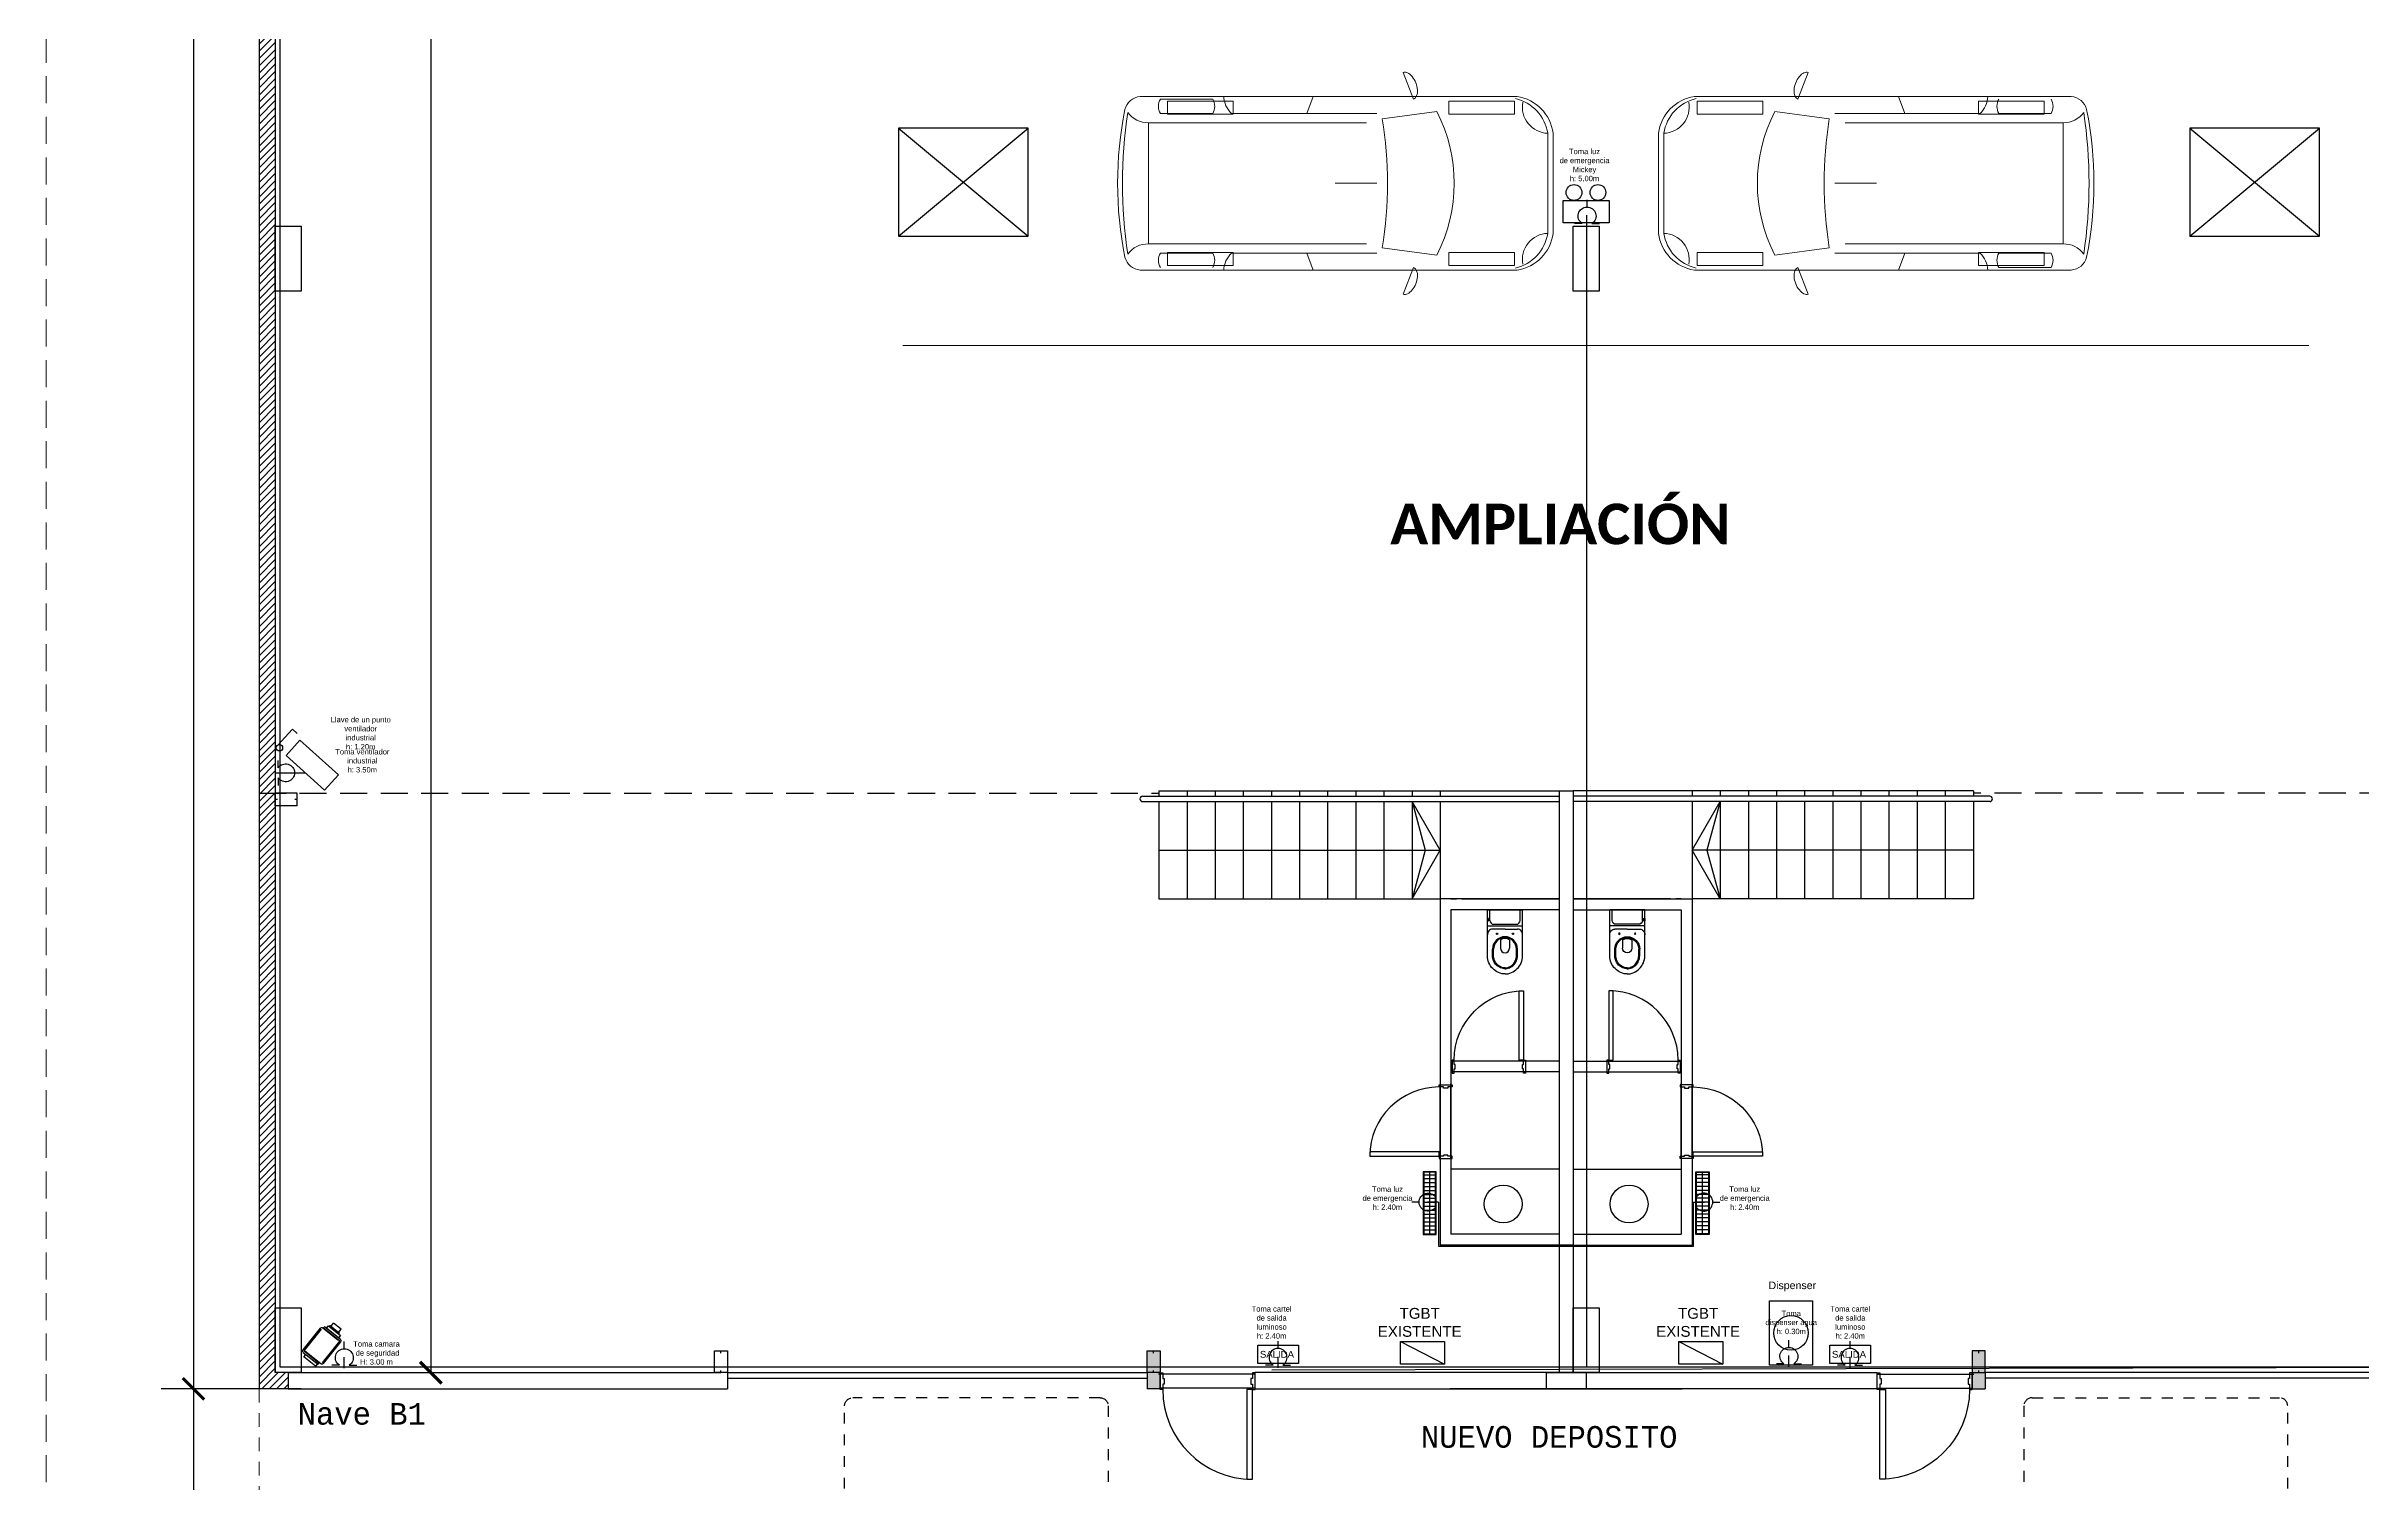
# Model space of a CAD drawing. Header units: millimetres. Extents: x 6085 to 6497, y 3307 to 3415.
# Drawn here: x 6331.96 to 6353.37, y 3334.76 to 3348.04 of the extents above; entities that cross this region are included whole.
import ezdxf

# ---------------------------------------------------------------- set-up
doc = ezdxf.new("R2010")
doc.units = ezdxf.units.MM
for name, pattern in [('CONTIN', [0]), ('DASHED', [0.75, 0.5, -0.25]), ('HIDDEN', [0.375, 0.25, -0.125]), ('HIDDEN2', [0.1875, 0.125, -0.0625])]:
    doc.linetypes.add(name, pattern=pattern)
for name, color, linetype in [('00- Refuerzos', 254, 'Continuous'), ('00-Muros', 252, 'Continuous'), ('02-Instalación eléctrica', 10, 'Continuous'), ('10-CARP-HOJA-PUER', 4, 'Continuous'), ('10-CARP-INSE-BLOQ', 7, 'Continuous'), ('10-CARP-MANO-ABRI', 7, 'Continuous'), ('10-CARP-MARC', 2, 'Continuous'), ('10-CARP-SLIA', 15, 'Continuous'), ('10-M-A-300', 7, 'Continuous'), ('EQ - Pallets', 253, 'Continuous'), ('fondos', 9, 'Continuous'), ('FUTURO', 1, 'DASHED'), ('Inst camaras', 80, 'Continuous'), ('Inst elec emergencia', 84, 'CONTIN'), ('Inst elec existente', 7, 'Continuous'), ('Inst elec tomas', 10, 'CONTIN'), ('Inst ventiladores', 170, 'Continuous'), ('Racks', 252, 'Continuous'), ('SANITARIOS', 1, 'Continuous'), ('TEXTO', 141, 'Continuous'), ('varios', 40, 'Continuous')]:
    doc.layers.add(name, color=color, linetype=linetype)
doc.layers.add('000 - EQUIPAMIENTO', color=251, linetype='Continuous', lineweight=0, true_color=0x6b6b6b)
doc.layers.add('000 ALE LINEA DE CALLES', color=252, linetype='Continuous', lineweight=9)
doc.layers.add('Contorno', color=2, linetype='Continuous', lineweight=0)
doc.styles.add('ARIAL', font='arial.ttf')
doc.styles.get("Standard").update_dxf_attribs({"font": 'lucon.TTF'})
doc.styles.add('Swis-200', font='swissc.ttf', dxfattribs={"height": 0.5})
doc.dimstyles.new('Swis-200', dxfattribs={"dimtxt": 0.5, "dimasz": 0.2, "dimexe": 0.3, "dimexo": 0, "dimgap": 0.1, "dimtad": 1, "dimzin": 4, "dimdsep": 46, "dimtxsty": 'Swis-200', "dimblk": 'ARCHTICK', "dimcen": 0.09, "dimclrd": 256, "dimazin": 0, "dimtfac": 1, "dimtofl": 0, "dimtmove": 1, "dimatfit": 0, "dimldrblk": 'ARCHTICK', "dimfxl": 1, "dimtolj": 1, "dimtzin": 0, "dimarcsym": 0})

# ---------------------------------------------------------------- blocks, each defined once
blk = doc.blocks.new('*U2')
at = {"layer": '10-CARP-HOJA-PUER'}
blk.add_lwpolyline([(-0.01, 0.02), (-0.01, 0.06), (-0.65, 0.06), (-0.65, 0.02), (-0.01, 0.02)], dxfattribs=at)
at = {"layer": '10-CARP-MANO-ABRI'}
blk.add_arc((-0.01, 0.02), 0.64, 90, 180, dxfattribs=at)
at = {"layer": '10-CARP-MARC'}
for points in [[(0.1, 0.68), (0.11, 0.68), (0.11, 0.66), (0.07, 0.66), (0.07, 0.65), (0.03, 0.65), (0.03, 0.66), (-0.01, 0.66), (-0.01, 0.68), (0, 0.68)], [(0.1, 0), (0.11, 0), (0.11, 0.02), (0.07, 0.02), (0.07, 0.03), (0.03, 0.03), (0.03, 0.02), (-0.01, 0.02), (-0.01, 0), (0, 0)]]:
    blk.add_lwpolyline(points, dxfattribs=at)
at = {"layer": '10-CARP-SLIA'}
for p, q in [((0, 0), (0, 0.68)), ((0.1, 0), (0.1, 0.68))]:
    blk.add_line(p, q, dxfattribs=at)
at = {"layer": '10-M-A-300'}
for points in [[(0, 0.68), (0.1, 0.68), (0.1, 0.69)], [(0, 0), (0.1, 0)]]:
    blk.add_lwpolyline(points, dxfattribs=at)
blk = doc.blocks.new('*U9')
at = {"layer": '10-CARP-HOJA-PUER'}
blk.add_lwpolyline([(-0.01, 0.02), (-0.01, 0.06), (-0.65, 0.06), (-0.65, 0.02), (-0.01, 0.02)], dxfattribs=at)
at = {"layer": '10-CARP-MANO-ABRI'}
blk.add_arc((-0.01, 0.02), 0.64, 90, 180, dxfattribs=at)
at = {"layer": '10-CARP-MARC'}
for points in [[(0.1, 0.68), (0.11, 0.68), (0.11, 0.66), (0.07, 0.66), (0.07, 0.65), (0.03, 0.65), (0.03, 0.66), (-0.01, 0.66), (-0.01, 0.68), (0, 0.68)], [(0.1, 0), (0.11, 0), (0.11, 0.02), (0.07, 0.02), (0.07, 0.03), (0.03, 0.03), (0.03, 0.02), (-0.01, 0.02), (-0.01, 0), (0, 0)]]:
    blk.add_lwpolyline(points, dxfattribs=at)
at = {"layer": '10-CARP-SLIA'}
for p, q in [((0, 0), (0, 0.68)), ((0.1, 0), (0.1, 0.68))]:
    blk.add_line(p, q, dxfattribs=at)
at = {"layer": '10-M-A-300'}
for points in [[(0, 0.68), (0.1, 0.68), (0.1, 0.69)], [(0, 0), (0.1, 0)]]:
    blk.add_lwpolyline(points, dxfattribs=at)
blk = doc.blocks.new('A$C307D73ED')
at = {"layer": 'SANITARIOS', "color": 1}
for p, q in [((0.001858, 0.594001), (0.325967, 0.594001)), ((0.001858, 0.51315), (0.001858, 0.594001)), ((0.001858, 0.445501), (0.325967, 0.445501)), ((0.024358, 0.495001), (0.024358, 0.585001)), ((0.060358, 0.459001), (0.267467, 0.459001)), ((0.303467, 0.495001), (0.303467, 0.585001)), ((0.163913, 0.414037), (0.049108, 0.414037)), ((0.121163, 0.315515), (0.121163, 0.238537)), ((0.163913, 0.414037), (0.278717, 0.414037)), ((0.163913, 0.414037), (0.278717, 0.414037)), ((0.206663, 0.315515), (0.206663, 0.238537))]:
    blk.add_line(p, q, dxfattribs=at)
blk.add_lwpolyline([(0, 0.51315), (0, 0.490596), (0.010731, 0.490596), (0.010731, 0.51315)], close=True, dxfattribs=at)
for points in [[(0.001858, 0.516666), (0.001858, 0.594001)], [(0.163913, 0.000002), (0.163202, 0.000001), (0.163202, 0.000001), (0.150528, 0.000043), (0.1361, 0.002276), (0.119943, 0.007381), (0.104511, 0.013419), (0.089751, 0.020129), (0.075661, 0.028851), (0.062913, 0.038244), (0.050837, 0.048979), (0.040102, 0.061056), (0.030708, 0.073803), (0.021986, 0.087893), (0.015277, 0.102654), (0.009239, 0.118085), (0.005213, 0.134188), (0.002529, 0.15029), (0.001858, 0.167734), (0.001858, 0.490596)], [(0.010731, 0.510192), (0.019243, 0.510192), (0.019243, 0.493554), (0.010731, 0.493554)], [(0.163913, 0.000002), (0.164623, 0.000001), (0.164623, 0.000001), (0.177297, 0.000043), (0.191725, 0.002276), (0.207882, 0.007381), (0.223314, 0.013419), (0.238074, 0.020129), (0.252164, 0.028851), (0.264912, 0.038244), (0.276989, 0.048979), (0.287724, 0.061056), (0.297117, 0.073803), (0.305839, 0.087893), (0.312548, 0.102654), (0.318587, 0.118085), (0.322612, 0.134188), (0.325296, 0.15029), (0.325967, 0.167734), (0.325967, 0.594001)], [(0.163913, 0.047274), (0.156365, 0.047676), (0.145734, 0.049053), (0.134341, 0.052486), (0.12291, 0.056959), (0.112053, 0.061894), (0.102154, 0.068022), (0.092686, 0.074998), (0.084305, 0.082447), (0.076856, 0.090828), (0.069879, 0.100296), (0.063751, 0.110195), (0.058816, 0.121052), (0.054343, 0.132483), (0.05151, 0.143817), (0.049629, 0.155101), (0.049108, 0.168643), (0.049108, 0.229524)], [(0.16439, 0.056262), (0.157183, 0.056645), (0.147623, 0.057884), (0.137283, 0.060999), (0.126414, 0.065252), (0.116301, 0.069849), (0.1072, 0.075483), (0.098357, 0.081999), (0.09068, 0.088822), (0.083856, 0.096499), (0.07734, 0.105342), (0.071706, 0.114443), (0.067109, 0.124556), (0.062935, 0.135225), (0.060328, 0.145651), (0.0586, 0.156018), (0.058108, 0.168816), (0.058108, 0.230235)], [(0.163435, 0.056262), (0.170642, 0.056645), (0.180202, 0.057884), (0.190542, 0.060999), (0.201411, 0.065252), (0.211524, 0.069849), (0.220625, 0.075483), (0.229468, 0.081999), (0.237145, 0.088822), (0.243969, 0.096499), (0.250485, 0.105342), (0.256119, 0.114443), (0.260716, 0.124556), (0.26489, 0.135225), (0.267497, 0.145651), (0.269225, 0.156018), (0.269717, 0.168816), (0.269717, 0.230235)], [(0.163913, 0.047274), (0.17146, 0.047676), (0.182091, 0.049053), (0.193484, 0.052486), (0.204915, 0.056959), (0.215772, 0.061894), (0.225671, 0.068022), (0.235139, 0.074998), (0.24352, 0.082447), (0.250969, 0.090828), (0.257946, 0.100296), (0.264074, 0.110195), (0.269009, 0.121052), (0.273482, 0.132483), (0.276315, 0.143817), (0.278196, 0.155101), (0.278717, 0.168643), (0.278717, 0.229524)]]:
    blk.add_lwpolyline(points, dxfattribs=at)
for centre in [(0.090687, 0.371148), (0.237138, 0.371148)]:
    blk.add_circle(centre, 0.00631, dxfattribs=at)
for centre, radius, start, end in [((0.033358, 0.585001), 0.009, 90, 180), ((0.060358, 0.495001), 0.036, 180, 270), ((0.267467, 0.495001), 0.036, 270, 0), ((0.294467, 0.585001), 0.009, 0, 90), ((0.049108, 0.366787), 0.04725, 90, 185.465024), ((0.163951, 0.229432), 0.114843, 90.019177, 179.953703), ((0.163948, 0.229432), 0.105843, 90.019177, 179.953703), ((0.163913, 0.238537), 0.088052, 60.954108, 119.045892), ((0.163913, 0.238537), 0.04275, 180, 0), ((0.163874, 0.229432), 0.114843, 0.046297, 89.980823), ((0.163877, 0.229432), 0.105843, 0.046297, 89.980823), ((0.278717, 0.366787), 0.04725, 354.534976, 90)]:
    blk.add_arc(centre, radius, start, end, dxfattribs=at)
blk = doc.blocks.new('AUPLS025')
at = {"color": 0, "linetype": 'ByBlock', "ltscale": 0.1}
for p, q in [((-17.907, -1.143), (-17.907, 1.143)), ((-4.2672, 1.2192), (-17.8308, 1.2192)), ((-4.028247, 1.143), (-4.191, 1.143)), ((-4.191, -1.143), (-4.191, 1.143)), ((-4.028247, 0.9144), (-4.191, 0.9144)), ((-3.632496, 1.0668), (-2.565696, 1.0668)), ((-3.632496, 0.5588), (-3.632496, 1.0668)), ((-2.794, 1.016), (-0.2032, 1.016)), ((-2.794, 0), (-2.794, 1.016)), ((-2.565696, 1.0668), (-2.565696, 1.016)), ((-1.4732, 1.0668), (-0.1778, 1.0668)), ((-1.3462, 0.9398), (-1.3462, 0.9652)), ((-1.3462, 0.9652), (-0.381, 0.9652)), ((-1.3462, 0.9398), (-0.4572, 0.9398)), ((-0.4572, 0.9398), (-0.381, 0.9652)), ((-0.3556, 0.9398), (-0.2794, 0.9652)), ((-0.3302, 0.9144), (-0.3302, 0)), ((-0.2794, 0.9652), (-0.2032, 0.9652)), ((-0.127, 0.889), (-0.127, 0)), ((-0.0508, 0.8636), (-0.0508, 0)), ((0, -0.8636), (0, 0.8636)), ((-4.028247, 0.8382), (-4.191, 0.8382)), ((-0.381, 0), (-0.381, 0.8382)), ((-4.028247, 0.6096), (-4.191, 0.6096)), ((-4.191, 0.5588), (-3.480096, 0.5588)), ((-4.191, 0.4826), (-3.480096, 0.4826)), ((-4.191, 0.151933), (-3.834228, 0.4826)), ((-3.759496, 0.4826), (-3.759496, -0.4826)), ((-3.708696, -0.4826), (-3.708696, 0.4826)), ((-3.480096, 0.635), (-3.480096, -0.635)), ((-2.794, 0.635), (-3.480096, 0.635)), ((-4.205465, 0), (-3.759496, 0.413336)), ((-3.759496, -0.413336), (-4.205465, 0)), ((-3.759496, 0.0254), (-4.178059, 0.0254)), ((-3.480096, 0.0254), (-3.708696, 0.0254)), ((-2.794, 0), (-2.794, -1.016)), ((-0.381, 0), (-0.381, -0.8382)), ((-0.3302, 0.0127), (-0.127, 0.0127)), ((-0.3302, -0.9144), (-0.3302, 0)), ((-0.127, -0.889), (-0.127, 0)), ((-0.0508, -0.8636), (-0.0508, 0)), ((-3.834228, -0.4826), (-4.191, -0.151933)), ((-3.759496, -0.0254), (-4.178059, -0.0254)), ((-3.708696, -0.0254), (-3.480096, -0.0254)), ((-0.3302, -0.0127), (-0.127, -0.0127)), ((-3.480096, -0.4826), (-4.191, -0.4826)), ((-4.191, -0.5588), (-3.480096, -0.5588)), ((-4.028247, -0.6096), (-4.191, -0.6096)), ((-3.607096, -1.0668), (-3.607096, -0.5588)), ((-2.794, -0.635), (-3.480096, -0.635)), ((-4.028247, -0.8382), (-4.191, -0.8382)), ((-4.028247, -0.9144), (-4.191, -0.9144)), ((-3.632496, -1.0668), (-2.565696, -1.0668)), ((-2.794, -1.016), (-0.2032, -1.016)), ((-2.565696, -1.0668), (-2.565696, -1.016)), ((-1.4732, -1.0668), (-0.1778, -1.0668)), ((-1.3462, -0.9398), (-1.3462, -0.9652)), ((-1.3462, -0.9398), (-0.4572, -0.9398)), ((-1.3462, -0.9652), (-0.381, -0.9652)), ((-0.4572, -0.9398), (-0.381, -0.9652)), ((-0.3556, -0.9398), (-0.2794, -0.9652)), ((-0.2794, -0.9652), (-0.2032, -0.9652)), ((-17.8308, -1.2192), (-4.2672, -1.2192)), ((-4.028247, -1.143), (-4.191, -1.143))]:
    blk.add_line(p, q, dxfattribs=at)
for centre, radius, start, end in [((-17.8308, 1.143), 0.0762, 90, 180), ((-4.2672, 1.143), 0.0762, 0, 90), ((-4.131435, 1.0287), 0.153987, 312.075022, 47.924978), ((-2.743496, 0.762), 0.9398, 161.075356, 192.48689), ((-3.454696, 0.762), 0.9398, 15.68035, 18.924644), ((-1.4732, 1.016), 0.0508, 90, 180), ((-0.3556, 0.9144), 0.0254, 0, 90), ((-0.2032, 0.8636), 0.2032, 0, 90), ((-0.2032, 0.8636), 0.1524, 0, 90), ((-0.2032, 0.889), 0.0762, 0, 90), ((-0.1778, 1.016), 0.0508, 338.678982, 90), ((-4.131435, 0.7239), 0.153987, 312.075022, 47.924978), ((-4.131435, -0.7239), 0.153987, 312.075022, 47.924978), ((-2.743496, -0.762), 0.9398, 167.51311, 198.924644), ((-4.131435, -1.0287), 0.153987, 312.075022, 47.924978), ((-3.454696, -0.762), 0.9398, 341.075356, 344.31965), ((-1.4732, -1.016), 0.0508, 180, 270), ((-0.3556, -0.9144), 0.0254, 270, 0), ((-0.2032, -0.8636), 0.1524, 270, 0), ((-0.2032, -0.8636), 0.2032, 270, 0), ((-0.2032, -0.889), 0.0762, 270, 0), ((-0.1778, -1.016), 0.0508, 270, 21.321018), ((-17.8308, -1.143), 0.0762, 180, 270), ((-4.2672, -1.143), 0.0762, 270, 0)]:
    blk.add_arc(centre, radius, start, end, dxfattribs=at)
blk = doc.blocks.new('_ArchTick')
at = {"color": 0, "linetype": 'ByBlock', "const_width": 0.15}
blk.add_lwpolyline([(-0.5, -0.5), (0.5, 0.5)], dxfattribs=at)
blk = doc.blocks.new('*D62')
at = {"color": 0, "lineweight": -2, "ltscale": 0.1}
for p, q in [((6333.92775, 3375.632039), (6333.021965, 3375.632039)), ((6333.92775, 3335.632039), (6333.021965, 3335.632039))]:
    blk.add_line(p, q, dxfattribs=at)
at = {"lineweight": -2, "ltscale": 0.1}
blk.add_line((6333.321965, 3375.632039), (6333.321965, 3335.632039), dxfattribs=at)
at = {"layer": 'Defpoints', "color": 0, "ltscale": 0.1}
for p in [(6333.92775, 3375.632039), (6333.321965, 3335.632039), (6333.92775, 3335.632039)]:
    blk.add_point(p, dxfattribs=at)
at = {"lineweight": -2, "ltscale": 0.1, "xscale": 0.2, "yscale": 0.2, "zscale": 0.2}
for p, rotation in [((6333.321965, 3375.632039), 90), ((6333.321965, 3335.632039), 270)]:
    blk.add_blockref('_ArchTick', p, dxfattribs=dict(at, rotation=rotation))
at = {"color": 0, "ltscale": 0.1, "insert": (6332.965633, 3355.632039), "char_height": 0.5, "attachment_point": 5, "rotation": 90, "style": 'Swis-200'}
blk.add_mtext('\\A1;40.00', dxfattribs=at)
blk = doc.blocks.new('*D63')
at = {"color": 0, "lineweight": -2, "ltscale": 0.1}
for p, q in [((6333.92775, 3335.632039), (6333.021965, 3335.632039)), ((6333.92775, 3321.682039), (6333.021965, 3321.682039))]:
    blk.add_line(p, q, dxfattribs=at)
at = {"lineweight": -2, "ltscale": 0.1}
blk.add_line((6333.321965, 3335.632039), (6333.321965, 3321.682039), dxfattribs=at)
at = {"layer": 'Defpoints', "color": 0, "ltscale": 0.1}
for p in [(6333.92775, 3335.632039), (6333.321965, 3321.682039), (6333.92775, 3321.682039)]:
    blk.add_point(p, dxfattribs=at)
at = {"lineweight": -2, "ltscale": 0.1, "xscale": 0.2, "yscale": 0.2, "zscale": 0.2}
for p, rotation in [((6333.321965, 3335.632039), 90), ((6333.321965, 3321.682039), 270)]:
    blk.add_blockref('_ArchTick', p, dxfattribs=dict(at, rotation=rotation))
at = {"color": 0, "ltscale": 0.1, "insert": (6332.965309, 3328.657039), "char_height": 0.5, "attachment_point": 5, "rotation": 90, "style": 'Swis-200'}
blk.add_mtext('\\A1;13.95', dxfattribs=at)
blk = doc.blocks.new('*D71')
at = {"color": 0, "lineweight": -2, "ltscale": 0.1}
for p, q in [((6335.128773, 3375.482039), (6335.817041, 3375.482039)), ((6335.128773, 3335.782039), (6335.817041, 3335.782039))]:
    blk.add_line(p, q, dxfattribs=at)
at = {"lineweight": -2, "ltscale": 0.1}
blk.add_line((6335.517041, 3375.482039), (6335.517041, 3335.782039), dxfattribs=at)
at = {"layer": 'Defpoints', "color": 0, "ltscale": 0.1}
for p in [(6335.128773, 3375.482039), (6335.128773, 3335.782039), (6335.517041, 3335.782039)]:
    blk.add_point(p, dxfattribs=at)
at = {"lineweight": -2, "ltscale": 0.1, "xscale": 0.2, "yscale": 0.2, "zscale": 0.2}
for p, rotation in [((6335.517041, 3375.482039), 90), ((6335.517041, 3335.782039), 270)]:
    blk.add_blockref('_ArchTick', p, dxfattribs=dict(at, rotation=rotation))
at = {"color": 0, "ltscale": 0.1, "insert": (6335.160385, 3355.632039), "char_height": 0.5, "attachment_point": 5, "rotation": 90, "style": 'Swis-200'}
blk.add_mtext('\\A1;39.70', dxfattribs=at)
blk = doc.blocks.new('KANGOO')
for p, q in [((-2.737242, 0.778598), (-2.641047, 1.024974)), ((-3.693404, 0.802572), (-0.209641, 0.802572)), ((-2.95039, 0.663322), (-2.446906, 0.59575)), ((-1.053335, 0.644637), (-2.395262, 0.644637)), ((-1.806992, 0.802572), (-1.748256, 0.644637)), ((-0.87977, 0.644637), (-0.395769, 0.644637)), ((-4.026429, -0.462854), (-4.026429, 0.462854)), ((-3.976895, -0.462854), (-3.976895, 0.462854)), ((-2.301043, 0.56033), (-0.284925, 0.56033)), ((-0.284925, 0.56033), (-0.284925, -0.56033)), ((-2.397163, 0), (-2.010839, 0)), ((-2.95039, -0.663322), (-2.446906, -0.59575)), ((-2.301043, -0.56033), (-0.284925, -0.56033)), ((-3.693404, -0.802572), (-0.209641, -0.802572)), ((-2.737242, -0.778598), (-2.641047, -1.024974)), ((-1.053335, -0.644637), (-2.395262, -0.644637)), ((-1.806992, -0.802572), (-1.748256, -0.644637)), ((-0.87977, -0.644637), (-0.395769, -0.644637)), ((-0.87977, -0.778172), (-0.395769, -0.778172))]:
    blk.add_line(p, q)
for points in [[(-3.668093, 0.64), (-3.060934, 0.64), (-3.060934, 0.76), (-3.668093, 0.76)], [(-1.068093, 0.64), (-0.460934, 0.64), (-0.460934, 0.76), (-1.068093, 0.76)], [(-3.668093, -0.64), (-3.060934, -0.64), (-3.060934, -0.76), (-3.668093, -0.76)], [(-1.068093, -0.64), (-0.460934, -0.64), (-0.460934, -0.76), (-1.068093, -0.76)]]:
    blk.add_lwpolyline(points, close=True)
for centre, radius, start, end in [((-3.636227, 0.413431), 0.39332, 98.358775, 172.781316), ((-3.590371, 0.402664), 0.391182, 102.848735, 171.148873), ((-3.982819, 0.703646), 0.240865, 271.40927, 10.889441), ((-1.670208, 0), 1.441826, 152.609224, 207.390776), ((-1.212605, 0.812641), 0.231499, 313.471147, 357.507289), ((-0.763087, 0.711405), 0.134436, 150.221317, 209.778683), ((-0.512453, 0.711405), 0.134436, 330.221317, 29.778683), ((-0.277682, 0.783297), 0.223085, 268.139402, 325.204357), ((-0.224226, 0.641384), 0.161847, 14.410273, 84.829528), ((-4.475079, 0), 4.429438, 351.483249, 8.516751), ((-3.477162, 0), 3.477162, 348.694533, 11.305467), ((1.182271, 0), 3.67775, 170.677721, 189.322279), ((-3.636227, -0.413431), 0.39332, 187.218684, 261.641225), ((-3.590371, -0.402664), 0.391182, 188.851127, 257.151265), ((-3.982819, -0.703646), 0.240865, 349.110559, 88.59073), ((-0.277682, -0.783297), 0.223085, 34.795643, 91.860598), ((-1.212605, -0.812641), 0.231499, 2.492711, 46.528853), ((-0.763087, -0.711405), 0.134436, 150.221317, 209.778683), ((-0.512453, -0.711405), 0.134436, 330.221317, 29.778683), ((-0.224226, -0.641384), 0.161847, 275.170472, 345.589727)]:
    blk.add_arc(centre, radius, start, end)
at = {"extrusion": (0, 0, -1)}
blk.add_ellipse((-2.689144, 0.901786), major_axis=(-0.048098, -0.123188), ratio=0.551973, start_param=0, end_param=3.141592654, dxfattribs=at)
blk.add_ellipse((-2.689144, -0.901786), major_axis=(-0.048098, 0.123188), ratio=0.551973, start_param=0, end_param=3.141592654)
blk = doc.blocks.new('Clipboard2528')
at = {"layer": 'EQ - Pallets'}
blk.add_lwpolyline([(1.2, 1), (0, 1), (0, 0), (1.2, 0)], close=True, dxfattribs=at)
for points in [[(1.2, 1), (0, 0)], [(1.2, 0), (0, 1)]]:
    blk.add_lwpolyline(points, dxfattribs=at)
blk = doc.blocks.new('ygug')
at = {"layer": 'Inst elec tomas'}
for p, q in [((474.416447, 415.123584), (474.41645, 415.194478)), ((474.416442, 415.033172), (474.416438, 414.963299))]:
    blk.add_line(p, q, dxfattribs=at)
at = {"layer": 'Inst elec tomas', "linetype": 'ByBlock'}
for p, q in [((474.390185, 415.077044), (474.492026, 415.077044)), ((474.568897, 415.078374), (474.635433, 415.078374))]:
    blk.add_line(p, q, dxfattribs=at)
blk.add_arc((474.485968, 415.078374), 0.082928, 213.029465, 146.964383, dxfattribs=at)
blk = doc.blocks.new('wqw')
at = {"layer": 'Inst elec emergencia', "linetype": 'ByBlock'}
for p, q in [((513.552833, 410.989187), (513.429791, 410.989187)), ((513.429791, 410.989187), (513.429791, 410.41061)), ((513.429791, 410.989187), (513.429791, 410.41061)), ((513.552833, 410.989187), (513.429791, 410.989187)), ((513.4363, 410.985341), (513.4363, 410.416536)), ((513.546324, 410.985341), (513.4363, 410.985341)), ((513.546324, 410.416536), (513.546324, 410.985341)), ((513.552833, 410.41061), (513.552833, 410.989187)), ((513.552833, 410.41061), (513.552833, 410.989187))]:
    blk.add_line(p, q, dxfattribs=at)
for points in [[(513.4363, 410.962103), (513.546324, 410.962103)], [(513.4363, 410.925732), (513.546324, 410.925732)], [(513.4363, 410.889361), (513.546324, 410.889361)], [(513.4363, 410.85299), (513.546324, 410.85299)], [(513.4363, 410.816619), (513.546324, 410.816619)], [(513.491312, 410.421975), (513.491312, 410.985341)], [(513.4363, 410.780248), (513.546324, 410.780248)], [(513.4363, 410.743877), (513.546324, 410.743877)], [(513.4363, 410.707505), (513.546324, 410.707505)], [(513.4363, 410.671134), (513.546324, 410.671134)], [(513.4363, 410.634763), (513.546324, 410.634763)], [(513.4363, 410.598392), (513.546324, 410.598392)], [(513.429791, 410.41061), (513.552833, 410.41061)], [(513.4363, 410.562021), (513.546324, 410.562021)], [(513.4363, 410.52565), (513.546324, 410.52565)], [(513.4363, 410.489278), (513.546324, 410.489278)], [(513.4363, 410.452907), (513.546324, 410.452907)], [(513.4363, 410.416536), (513.4705, 410.416536)], [(513.4363, 410.416536), (513.546324, 410.416536)]]:
    blk.add_lwpolyline(points, dxfattribs=at)
blk = doc.blocks.new('aqqs')
at = {"layer": 'Inst camaras'}
for p, q in [((685.322752, 411.401281), (685.230174, 411.296017)), ((685.230482, 411.295746), (685.251733, 411.277057)), ((685.231788, 411.254378), (685.348038, 411.386559)), ((685.234408, 411.23156), (685.427536, 411.061708)), ((685.358671, 411.377207), (685.24247, 411.245082)), ((685.242959, 411.240827), (685.435635, 411.071372)), ((685.373558, 411.388306), (685.249533, 411.247285)), ((685.251733, 411.277057), (685.344311, 411.382321)), ((685.344311, 411.382321), (685.322752, 411.401281)), ((685.348038, 411.386559), (685.358671, 411.377207)), ((685.581101, 411.209502), (685.388425, 411.378957)), ((685.589652, 411.218768), (685.396523, 411.388621)), ((685.426392, 411.345565), (685.412957, 411.357381)), ((685.450502, 411.062023), (685.566752, 411.194204)), ((685.457614, 411.064282), (685.58159, 411.205246)), ((685.468247, 411.05493), (685.457614, 411.064282)), ((685.592272, 411.195951), (685.468247, 411.05493)), ((685.576549, 411.178073), (685.483971, 411.072808)), ((685.484279, 411.072537), (685.505529, 411.053848)), ((685.505529, 411.053848), (685.598107, 411.159112)), ((685.511781, 411.060956), (685.519503, 411.054164)), ((685.519503, 411.054164), (685.592212, 411.136838)), ((685.526367, 411.06197), (685.554938, 411.036842)), ((685.614433, 411.104491), (685.554938, 411.036842)), ((685.598107, 411.159112), (685.576549, 411.178073)), ((685.592212, 411.136838), (685.58449, 411.143629)), ((685.585862, 411.129618), (685.614433, 411.104491))]:
    blk.add_line(p, q, dxfattribs=at)
for centre, radius, start, end in [((685.243413, 411.244154), 0.015482, 138.669027, 234.433615), ((685.244638, 411.243175), 0.002888, 138.669027, 234.433615), ((685.385183, 411.378081), 0.015482, 42.904439, 138.669027), ((685.438877, 411.072247), 0.015482, 222.904439, 318.669027), ((685.579421, 411.207153), 0.002888, 318.669027, 54.433615), ((685.580647, 411.206175), 0.015482, 318.669027, 54.433615)]:
    blk.add_arc(centre, radius, start, end, dxfattribs=at)

msp = doc.modelspace()

# ---------------------------------------------------------------- hatches: boundary and pattern name
at = {"layer": '00-Muros', "ltscale": 0.1}
h = msp.add_hatch(dxfattribs=at)
h.set_pattern_fill('ANSI31', color=256, scale=0.015)
h.set_pattern_definition([(45, (-274.421865, -237.53012), (-0.03367596045, 0.03367596045), [])])
h.paths.add_polyline_path([(6337.256, 3375.482, 0.075578), (6337.246, 3375.632), (6333.928, 3375.632), (6333.928, 3335.632), (6334.198, 3335.632), (6334.198, 3335.782), (6334.078, 3335.782), (6334.078, 3375.482), (6334.318, 3375.482)])
at = {"layer": 'fondos', "ltscale": 0.1}
h = msp.add_hatch(color=256, dxfattribs=at)
h.dxf.hatch_style = 1
h.paths.add_polyline_path([(6342.258, 3335.782), (6342.258, 3335.982), (6342.138, 3335.982), (6342.138, 3335.782)])
h.paths.add_polyline_path([(6342.258, 3335.632), (6342.258, 3335.782), (6342.138, 3335.782), (6342.138, 3335.632)])
h = msp.add_hatch(color=256, dxfattribs=at)
h.dxf.hatch_style = 1
h.paths.add_polyline_path([(6349.768, 3335.782), (6349.768, 3335.982), (6349.888, 3335.982), (6349.888, 3335.782)])
h.paths.add_polyline_path([(6349.768, 3335.632), (6349.768, 3335.782), (6349.888, 3335.782), (6349.888, 3335.632)])

# ---------------------------------------------------------------- linework, layer by layer
for p, q in [((6333.928, 3375.632), (6333.928, 3335.632)), ((6334.078, 3375.482), (6334.078, 3335.782))]:
    msp.add_line(p, q)
at = {"ltscale": 0.1}
for p, q in [((6334.098, 3341.082), (6334.078, 3341.082)), ((6334.278, 3341.082), (6334.258, 3341.082)), ((6345.948, 3341.162), (6345.948, 3335.782)), ((6345.948, 3341.162), (6345.948, 3335.782)), ((6346.078, 3341.162), (6346.078, 3335.782)), ((6346.078, 3341.162), (6346.078, 3335.782)), ((6342.248, 3340.612), (6344.848, 3340.612)), ((6349.778, 3340.612), (6347.178, 3340.612)), ((6344.848, 3340.162), (6344.848, 3336.962)), ((6345.948, 3340.162), (6344.848, 3340.162)), ((6346.078, 3340.162), (6347.178, 3340.162)), ((6347.178, 3340.162), (6347.178, 3336.962)), ((6344.948, 3340.062), (6344.948, 3337.062)), ((6345.948, 3340.062), (6344.948, 3340.062)), ((6346.078, 3340.062), (6347.078, 3340.062)), ((6347.078, 3340.062), (6347.078, 3337.062)), ((6345.948, 3338.662), (6344.948, 3338.662)), ((6346.078, 3338.662), (6347.078, 3338.662)), ((6345.948, 3338.562), (6344.948, 3338.562)), ((6346.078, 3338.562), (6347.078, 3338.562)), ((6345.948, 3336.962), (6344.848, 3336.962)), ((6345.948, 3337.062), (6344.948, 3337.062)), ((6346.078, 3336.962), (6345.948, 3336.962)), ((6345.948, 3336.962), (6346.078, 3336.962)), ((6345.948, 3336.962), (6346.078, 3336.962)), ((6346.078, 3336.962), (6345.948, 3336.962)), ((6346.078, 3337.062), (6347.078, 3337.062)), ((6346.078, 3336.962), (6347.178, 3336.962)), ((6338.198, 3335.962), (6338.198, 3335.982)), ((6342.198, 3335.962), (6342.198, 3335.982)), ((6349.828, 3335.962), (6349.828, 3335.982)), ((6334.198, 3335.782), (6334.198, 3335.632)), ((6334.198, 3335.782), (6338.198, 3335.782)), ((6338.198, 3335.782), (6338.198, 3335.802)), ((6338.258, 3335.782), (6338.258, 3335.632)), ((6342.138, 3335.782), (6342.138, 3335.632)), ((6342.198, 3335.782), (6342.198, 3335.802)), ((6342.258, 3335.782), (6342.258, 3335.632)), ((6346.198, 3335.782), (6343.138, 3335.782)), ((6343.138, 3335.632), (6343.138, 3335.782)), ((6345.828, 3335.782), (6344.939, 3335.782)), ((6345.828, 3335.782), (6345.828, 3335.632)), ((6345.828, 3335.782), (6348.888, 3335.782)), ((6346.198, 3335.782), (6346.198, 3335.632)), ((6346.198, 3335.782), (6347.086, 3335.782)), ((6348.888, 3335.632), (6348.888, 3335.782)), ((6349.768, 3335.782), (6349.768, 3335.632)), ((6349.828, 3335.782), (6349.828, 3335.802)), ((6349.888, 3335.782), (6349.888, 3335.632)), ((6334.318, 3335.632), (6333.928, 3335.632)), ((6334.198, 3335.632), (6338.258, 3335.632)), ((6342.258, 3335.632), (6342.138, 3335.632)), ((6343.138, 3335.632), (6346.198, 3335.632)), ((6345.828, 3335.632), (6344.939, 3335.632)), ((6348.888, 3335.632), (6345.828, 3335.632)), ((6346.198, 3335.632), (6347.086, 3335.632)), ((6349.768, 3335.632), (6349.888, 3335.632))]:
    msp.add_line(p, q, dxfattribs=at)
for points in [[(6334.318, 3346.382), (6334.318, 3345.782), (6334.078, 3345.782), (6334.078, 3346.382)], [(6346.318, 3346.382), (6346.318, 3345.782), (6346.078, 3345.782), (6346.078, 3346.382)], [(6334.078, 3341.142), (6334.278, 3341.142), (6334.278, 3341.022), (6334.078, 3341.022)], [(6344.588, 3340.162), (6344.848, 3340.612), (6344.588, 3341.062), (6344.71, 3340.612)], [(6344.588, 3340.162), (6344.848, 3340.612), (6344.588, 3341.062), (6344.71, 3340.612)], [(6347.438, 3340.162), (6347.178, 3340.612), (6347.438, 3341.062), (6347.315, 3340.612)], [(6347.438, 3340.162), (6347.178, 3340.612), (6347.438, 3341.062), (6347.315, 3340.612)], [(6334.318, 3336.382), (6334.318, 3335.782), (6334.078, 3335.782), (6334.078, 3336.382)], [(6334.318, 3336.382), (6334.318, 3335.782), (6334.078, 3335.782), (6334.078, 3336.382)], [(6346.318, 3336.382), (6346.318, 3335.782), (6346.078, 3335.782), (6346.078, 3336.382)], [(6338.258, 3335.982), (6338.258, 3335.782), (6338.138, 3335.782), (6338.138, 3335.982)], [(6342.258, 3335.982), (6342.258, 3335.782), (6342.138, 3335.782), (6342.138, 3335.982)], [(6349.768, 3335.982), (6349.768, 3335.782), (6349.888, 3335.782), (6349.888, 3335.982)]]:
    msp.add_lwpolyline(points, close=True, dxfattribs=at)
at = {"layer": '00- Refuerzos', "ltscale": 0.1}
msp.add_line((6345.948, 3341.162), (6346.076, 3341.162), dxfattribs=at)
msp.add_lwpolyline([(6343.293, 3335.809), (6353.905, 3335.832), (6357.882, 3335.832), (6357.882, 3375.462), (6346.221, 3375.462), (6346.221, 3374.665)], dxfattribs=at)
at = {"layer": '00-Muros', "ltscale": 0.1}
for p, q in [((6345.948, 3337.662), (6344.948, 3337.662)), ((6346.078, 3337.662), (6347.078, 3337.662))]:
    msp.add_line(p, q, dxfattribs=at)
for centre in [(6345.431, 3337.341), (6346.595, 3337.341)]:
    msp.add_circle(centre, 0.175, dxfattribs=at)
at = {"layer": '000 ALE LINEA DE CALLES'}
for p in [(6339.879, 3345.278), (6352.879, 3345.278)]:
    msp.add_line(p, (6346.379, 3345.278), dxfattribs=at)
at = {"layer": '02-Instalación eléctrica', "ltscale": 0.1}
msp.add_lwpolyline([(6334.124, 3375.446), (6357.848, 3375.446), (6357.848, 3335.832), (6334.124, 3335.832)], close=True, dxfattribs=at)
for points in [[(6346.205, 3335.832), (6346.205, 3346.382)], [(6344.833, 3337.357), (6344.833, 3336.95), (6347.19, 3336.95), (6347.19, 3337.357)]]:
    msp.add_lwpolyline(points, dxfattribs=at)
at = {"layer": '10-CARP-MANO-ABRI', "linetype": 'HIDDEN'}
for p, q in [((6333.928, 3341.14), (6342.248, 3341.14)), ((6358.098, 3341.14), (6349.778, 3341.14))]:
    msp.add_line(p, q, dxfattribs=at)
at = {"layer": '10-CARP-MANO-ABRI', "ltscale": 0.1}
for p, q in [((6342.097, 3341.112), (6345.948, 3341.112)), ((6342.097, 3341.062), (6345.948, 3341.062)), ((6342.248, 3341.162), (6345.948, 3341.162)), ((6342.248, 3341.162), (6342.248, 3341.112)), ((6342.248, 3341.062), (6342.248, 3340.162)), ((6342.508, 3341.162), (6342.508, 3341.112)), ((6342.508, 3341.162), (6342.508, 3341.112)), ((6342.508, 3341.062), (6342.508, 3340.162)), ((6342.508, 3341.062), (6342.508, 3340.162)), ((6342.768, 3341.162), (6342.768, 3341.112)), ((6342.768, 3341.062), (6342.768, 3340.162)), ((6343.028, 3341.162), (6343.028, 3341.112)), ((6343.028, 3341.062), (6343.028, 3340.162)), ((6343.288, 3341.162), (6343.288, 3341.112)), ((6343.288, 3341.062), (6343.288, 3340.162)), ((6343.548, 3341.162), (6343.548, 3341.112)), ((6343.548, 3341.062), (6343.548, 3340.162)), ((6343.808, 3341.162), (6343.808, 3341.112)), ((6343.808, 3341.062), (6343.808, 3340.162)), ((6344.068, 3341.162), (6344.068, 3341.112)), ((6344.068, 3341.062), (6344.068, 3340.162)), ((6344.328, 3341.162), (6344.328, 3341.112)), ((6344.328, 3341.062), (6344.328, 3340.162)), ((6344.588, 3341.162), (6344.588, 3341.112)), ((6344.588, 3341.162), (6344.588, 3341.112)), ((6344.588, 3341.062), (6344.588, 3340.162)), ((6344.588, 3341.062), (6344.588, 3340.162)), ((6344.848, 3341.162), (6344.848, 3341.112)), ((6344.848, 3341.162), (6344.848, 3341.112)), ((6344.848, 3341.062), (6344.848, 3340.162)), ((6344.848, 3341.062), (6344.848, 3340.162)), ((6349.778, 3341.162), (6346.078, 3341.162)), ((6349.929, 3341.112), (6346.078, 3341.112)), ((6349.929, 3341.062), (6346.078, 3341.062)), ((6347.178, 3341.162), (6347.178, 3341.112)), ((6347.178, 3341.162), (6347.178, 3341.112)), ((6347.178, 3341.062), (6347.178, 3340.162)), ((6347.178, 3341.062), (6347.178, 3340.162)), ((6347.438, 3341.162), (6347.438, 3341.112)), ((6347.438, 3341.162), (6347.438, 3341.112)), ((6347.438, 3341.062), (6347.438, 3340.162)), ((6347.438, 3341.062), (6347.438, 3340.162)), ((6347.698, 3341.162), (6347.698, 3341.112)), ((6347.698, 3341.062), (6347.698, 3340.162)), ((6347.958, 3341.162), (6347.958, 3341.112)), ((6347.958, 3341.062), (6347.958, 3340.162)), ((6348.218, 3341.162), (6348.218, 3341.112)), ((6348.218, 3341.062), (6348.218, 3340.162)), ((6348.478, 3341.162), (6348.478, 3341.112)), ((6348.478, 3341.062), (6348.478, 3340.162)), ((6348.738, 3341.162), (6348.738, 3341.112)), ((6348.738, 3341.062), (6348.738, 3340.162)), ((6348.998, 3341.162), (6348.998, 3341.112)), ((6348.998, 3341.062), (6348.998, 3340.162)), ((6349.258, 3341.162), (6349.258, 3341.112)), ((6349.258, 3341.062), (6349.258, 3340.162)), ((6349.518, 3341.162), (6349.518, 3341.112)), ((6349.518, 3341.162), (6349.518, 3341.112)), ((6349.518, 3341.062), (6349.518, 3340.162)), ((6349.518, 3341.062), (6349.518, 3340.162)), ((6349.778, 3341.162), (6349.778, 3341.112)), ((6349.778, 3341.062), (6349.778, 3340.162)), ((6342.248, 3340.162), (6344.848, 3340.162)), ((6344.948, 3340.162), (6344.998, 3340.162)), ((6344.948, 3340.162), (6344.998, 3340.162)), ((6345.048, 3340.162), (6345.948, 3340.162)), ((6345.048, 3340.162), (6345.948, 3340.162)), ((6346.978, 3340.162), (6346.078, 3340.162)), ((6346.978, 3340.162), (6346.078, 3340.162)), ((6347.078, 3340.162), (6347.028, 3340.162)), ((6347.078, 3340.162), (6347.028, 3340.162)), ((6349.778, 3340.162), (6347.178, 3340.162)), ((6338.258, 3335.782), (6342.138, 3335.782)), ((6338.258, 3335.732), (6342.138, 3335.732)), ((6353.768, 3335.782), (6349.888, 3335.782)), ((6353.768, 3335.732), (6349.888, 3335.732))]:
    msp.add_line(p, q, dxfattribs=at)
for centre, start, end in [((6342.097, 3341.087), 90, 270), ((6349.929, 3341.087), 270, 90)]:
    msp.add_arc(centre, 0.025, start, end, dxfattribs=at)
at = {"layer": 'Contorno', "linetype": 'HIDDEN'}
msp.add_line((6331.961, 3387.893), (6331.961, 3315.155), dxfattribs=at)
at = {"layer": 'Contorno', "linetype": 'HIDDEN2'}
msp.add_line((6333.928, 3335.632), (6333.928, 3332.632), dxfattribs=at)
at = {"layer": 'Inst elec emergencia'}
msp.add_lwpolyline([(6345.987, 3346.619), (6346.411, 3346.619), (6346.411, 3346.411), (6345.987, 3346.411)], close=True, dxfattribs=at)
at = {"layer": 'Inst elec emergencia', "linetype": 'Continuous'}
for points in [[(6343.162, 3336.035), (6343.539, 3336.035), (6343.539, 3335.865), (6343.162, 3335.865)], [(6348.45, 3336.035), (6348.827, 3336.035), (6348.827, 3335.865), (6348.45, 3335.865)]]:
    msp.add_lwpolyline(points, close=True, dxfattribs=at)
at = {"layer": 'Inst elec emergencia'}
for centre in [(6346.086, 3346.693), (6346.307, 3346.693)]:
    msp.add_circle(centre, 0.0727, dxfattribs=at)
at = {"layer": 'Inst elec existente', "ltscale": 0.1}
for p, q in [((6344.481, 3336.069), (6344.889, 3335.86)), ((6347.055, 3336.069), (6347.463, 3335.86))]:
    msp.add_line(p, q, dxfattribs=at)
for points in [[(6344.481, 3336.069), (6344.889, 3336.069), (6344.889, 3335.86), (6344.481, 3335.86)], [(6347.055, 3336.069), (6347.463, 3336.069), (6347.463, 3335.86), (6347.055, 3335.86)]]:
    msp.add_lwpolyline(points, close=True, dxfattribs=at)
at = {"layer": 'Inst ventiladores'}
for p, q in [((6334.098, 3341.581), (6334.237, 3341.731)), ((6334.237, 3341.731), (6334.281, 3341.69)), ((6334.113, 3341.328), (6334.356, 3341.328))]:
    msp.add_line(p, q, dxfattribs=at)
msp.add_lwpolyline([(6334.178, 3341.488), (6334.533, 3341.167), (6334.662, 3341.309), (6334.306, 3341.631)], close=True, dxfattribs=at)
msp.add_circle((6334.117, 3341.559), 0.0293, dxfattribs=at)
at = {"layer": 'Racks', "color": 251}
msp.add_lwpolyline([(6348.292, 3335.852), (6347.892, 3335.852), (6347.892, 3336.445), (6348.292, 3336.445)], close=True, dxfattribs=at)
msp.add_circle((6348.092, 3336.149), 0.16, dxfattribs=at)

# ---------------------------------------------------------------- block references
at = {"layer": '000 - EQUIPAMIENTO', "rotation": 180}
msp.add_blockref('KANGOO', (6341.866, 3346.778), dxfattribs=at)
at = {"layer": '000 - EQUIPAMIENTO'}
msp.add_blockref('KANGOO', (6350.893, 3346.778), dxfattribs=at)
at = {"layer": '10-CARP-INSE-BLOQ', "xscale": -1, "rotation": 90}
msp.add_blockref('*U9', (6345.638, 3338.662), dxfattribs=at)
at = {"layer": '10-CARP-INSE-BLOQ', "rotation": 270}
msp.add_blockref('*U9', (6346.388, 3338.662), dxfattribs=at)
at = {"layer": '10-CARP-INSE-BLOQ'}
msp.add_blockref('*U9', (6344.848, 3337.763), dxfattribs=at)
at = {"layer": '10-CARP-INSE-BLOQ', "xscale": -1}
msp.add_blockref('*U9', (6347.178, 3337.763), dxfattribs=at)
at = {"layer": '10-CARP-INSE-BLOQ', "yscale": 1.294118, "zscale": 1.294118}
for p, xscale, rotation in [((6343.138, 3335.638), 1.294118, 90), ((6348.888, 3335.638), -1.294118, 270)]:
    msp.add_blockref('*U2', p, dxfattribs=dict(at, xscale=xscale, rotation=rotation))
at = {"layer": 'EQ - Pallets', "linetype": 'Continuous', "rotation": 180}
for p in [(6341.04, 3347.288), (6352.979, 3347.288)]:
    msp.add_blockref('Clipboard2528', p, dxfattribs=at)
at = {"layer": 'FUTURO', "ltscale": 0.3, "xscale": -1, "rotation": 90}
msp.add_blockref('AUPLS025', (6340.561, 3317.643), dxfattribs=at)
at = {"layer": 'FUTURO', "ltscale": 0.3, "rotation": 270}
msp.add_blockref('AUPLS025', (6351.465, 3317.643), dxfattribs=at)
at = {"layer": 'Inst camaras', "xscale": -1}
for name, p, rotation in [('aqqs', (5588.305, 3622.519), 189.959123), ('ygug', (5919.638, 2861.434), 270)]:
    msp.add_blockref(name, p, dxfattribs=dict(at, rotation=rotation))
at = {"layer": 'Inst elec emergencia'}
msp.add_blockref('wqw', (5831.26, 2926.65), dxfattribs=at)
at = {"layer": 'Inst elec emergencia', "xscale": -1}
msp.add_blockref('wqw', (6860.765, 2926.65), dxfattribs=at)
at = {"layer": 'Inst elec tomas', "xscale": -1}
for p, rotation in [((5931.128, 2871.99), 270), ((5859.687, 3756.406), 180), ((5932.994, 2861.447), 270)]:
    msp.add_blockref('ygug', p, dxfattribs=dict(at, rotation=rotation))
msp.add_blockref('ygug', (6819.223, 2922.28), dxfattribs=at)
at = {"layer": 'Inst elec tomas'}
msp.add_blockref('ygug', (5872.8, 2922.28), dxfattribs=at)
at = {"layer": 'Inst elec tomas', "rotation": 90}
for p in [(6758.428, 2861.436), (6763.716, 2861.436)]:
    msp.add_blockref('ygug', p, dxfattribs=at)
at = {"layer": 'varios'}
msp.add_blockref('A$C307D73ED', (6345.284, 3339.468), dxfattribs=at)
at = {"layer": 'varios', "xscale": -1}
msp.add_blockref('A$C307D73ED', (6346.742, 3339.468), dxfattribs=at)

# ---------------------------------------------------------------- texts
at = {"ltscale": 0.1, "attachment_point": 1}
for s, width, insert, char_height in [('{\\fCalibri|b1|i0|c0|p34;\\H1.25x;AMPLIACIÓN}', 26.53485, (6344.387, 3343.816), 0.3), ('Nave B1', 3.00088, (6334.285, 3335.501), 0.2), ('NUEVO DEPOSITO', 4.86285, (6344.67, 3335.288), 0.2)]:
    msp.add_mtext_dynamic_manual_height_columns(s, width=width, gutter_width=12.5, heights=[0], dxfattribs=dict(at, insert=insert, char_height=char_height))
at = {"layer": 'Inst camaras', "color": 2, "insert": (6335.014, 3335.964), "char_height": 0.05, "width": 0.75455, "attachment_point": 5}
msp.add_mtext('{\\fArial|b0|i0|c0|p34;Toma camara\\P de seguridad\\PH: 3.00 m}', dxfattribs=at)
at = {"layer": 'Inst elec emergencia', "color": 2, "char_height": 0.05, "width": 0.59367, "attachment_point": 5}
for s, insert in [('{\\fArial|b0|i0|c0|p34;Toma luz \\Pde emergencia Mickey\\Ph: 5.00m}', (6346.183, 3346.947)), ('{\\fArial|b0|i0|c0|p34;Toma luz \\Pde emergencia\\Ph: 2.40m}', (6344.361, 3337.395)), ('{\\fArial|b0|i0|c0|p34;Toma luz \\Pde emergencia\\Ph: 2.40m}', (6347.664, 3337.395)), ('{\\fArial|b0|i0|c0|p34;Toma cartel \\Pde salida\\Pluminoso\\Ph: 2.40m}', (6343.29, 3336.246)), ('{\\fArial|b0|i0|c0|p34;Toma cartel \\Pde salida\\Pluminoso\\Ph: 2.40m}', (6348.64, 3336.246))]:
    msp.add_mtext(s, dxfattribs=dict(at, insert=insert))
at = {"layer": 'Inst elec emergencia', "color": 2, "char_height": 0.05, "width": 0.59367, "attachment_point": 5, "rotation": 359.8501}
for s, insert in [('{\\fArial|b0|i0|c0|p34;Llave de un punto ventilador industrial\\Ph: 1.20m}', (6334.868, 3341.694)), ('{\\fArial|b0|i0|c0|p34;Toma ventilador industrial\\Ph: 3.50m}', (6334.883, 3341.439))]:
    msp.add_mtext(s, dxfattribs=dict(at, insert=insert))
at = {"layer": 'Inst elec emergencia', "linetype": 'Continuous', "char_height": 0.06341, "attachment_point": 3}
for insert in [(6343.497, 3335.983), (6348.786, 3335.983)]:
    msp.add_mtext_dynamic_manual_height_columns('{\\fArial|b0|i0|c0|p34;SALIDA }', width=0.32309, gutter_width=12.5, heights=[0], dxfattribs=dict(at, insert=insert))
at = {"layer": 'Inst elec existente', "ltscale": 0.1, "char_height": 0.1, "width": 0.59367, "attachment_point": 5}
for insert in [(6344.659, 3336.246), (6347.233, 3336.246)]:
    msp.add_mtext('{\\fArial|b0|i0|c0|p34;TGBT EXISTENTE}', dxfattribs=dict(at, insert=insert))
at = {"layer": 'Inst elec tomas', "color": 2, "insert": (6348.094, 3336.246), "char_height": 0.05, "width": 0.59367, "attachment_point": 5}
msp.add_mtext('{\\fArial|b0|i0|c0|p34;Toma \\Pdispenser agua\\Ph: 0.30m}', dxfattribs=at)
at = {"layer": 'TEXTO', "color": 2, "insert": (6347.884, 3336.624), "char_height": 0.07, "width": 0.7007, "attachment_point": 1, "style": 'ARIAL'}
msp.add_mtext('Dispenser', dxfattribs=at)

# ---------------------------------------------------------------- dimensions: what is measured, and where the dimension line sits
at = {"ltscale": 0.1}
for base, p1, p2, picture, middle in [((6333.322, 3335.632), (6333.928, 3375.632), (6333.928, 3335.632), '*D62', (6332.966, 3355.632)), ((6335.517, 3335.782), (6335.129, 3375.482), (6335.129, 3335.782), '*D71', (6335.16, 3355.632)), ((6333.322, 3321.682), (6333.928, 3335.632), (6333.928, 3321.682), '*D63', (6332.965, 3328.657))]:
    dim = msp.add_linear_dim(base=base, p1=p1, p2=p2, angle=90, dimstyle='Swis-200', dxfattribs=at)
    dim.commit()
    dim.dimension.update_dxf_attribs({"geometry": picture, "text_midpoint": middle})

doc.saveas('drawing.dxf')
